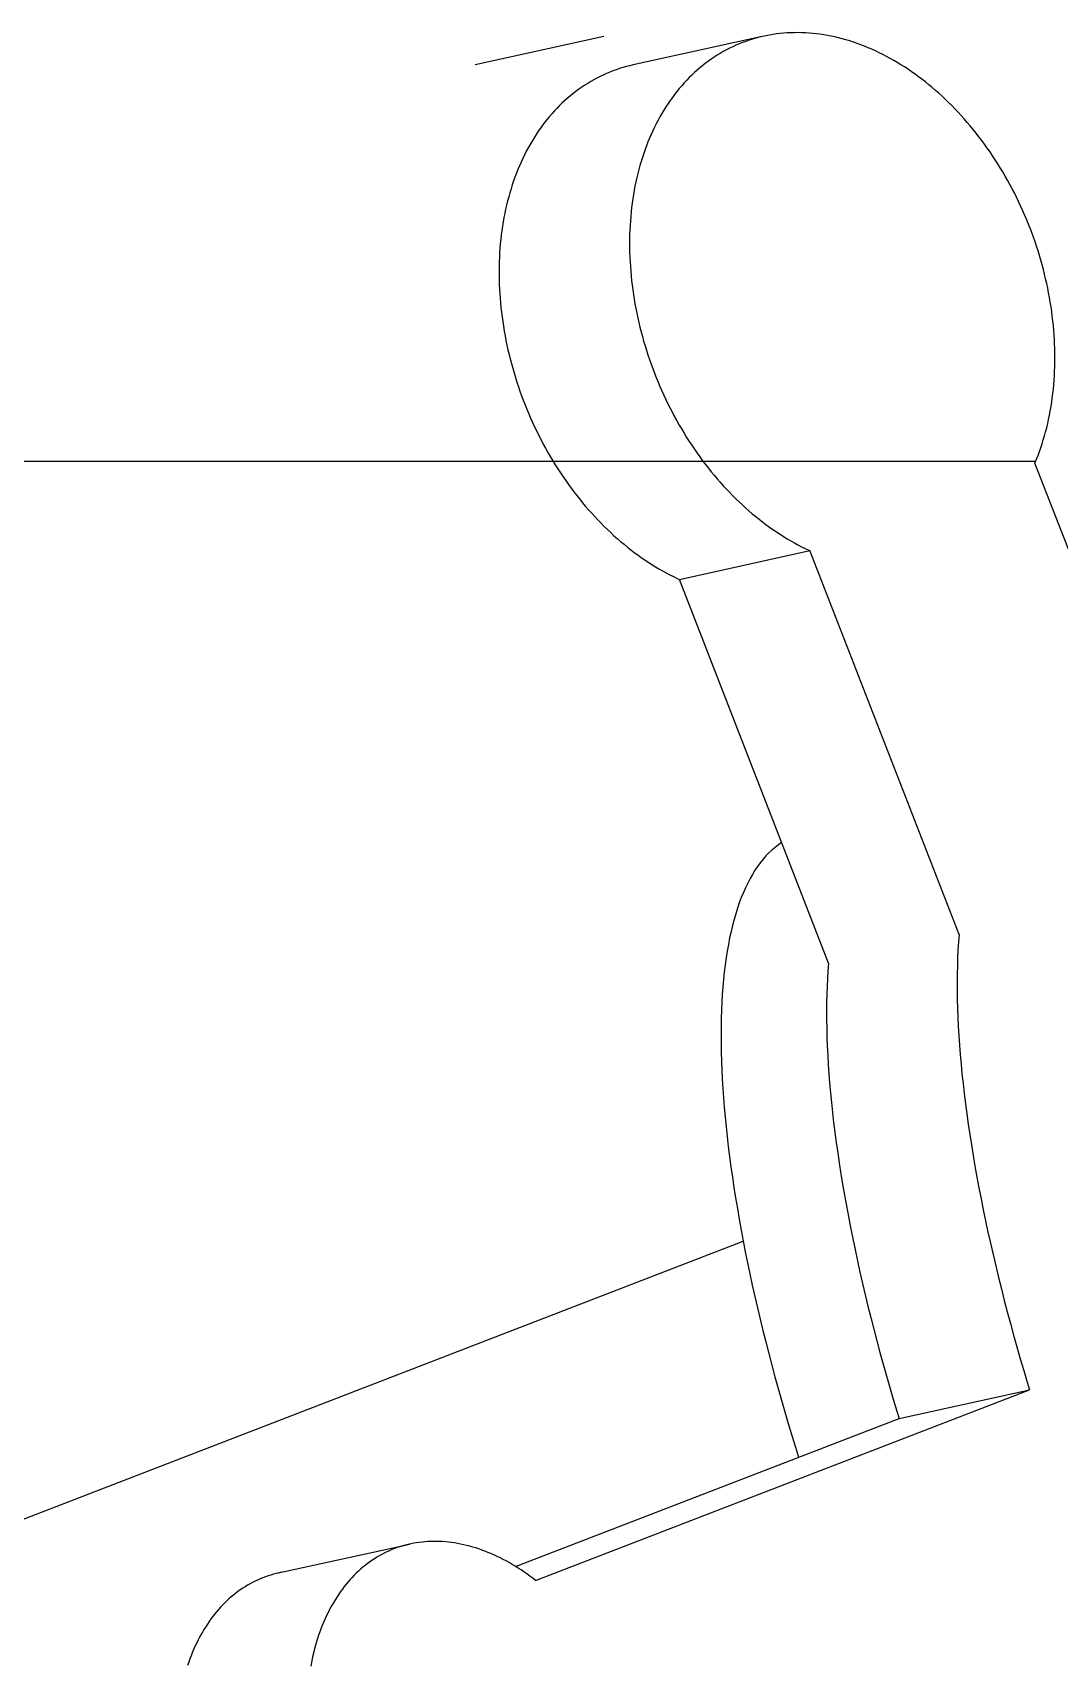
# Model space of a CAD drawing. Extents: x 10753 to 18704, y -5361 to 1140.
# Drawn here: x 11503.854 to 11504.849, y -3616.836 to -3615.256 of the extents above; entities that cross this region are included whole.
import ezdxf

# ---------------------------------------------------------------- set-up
doc = ezdxf.new("R2010")
doc.units = 0
doc.header["$LTSCALE"] = 30
doc.header["$MEASUREMENT"] = 0
doc.layers.add('bath', color=23, linetype='CONTINUOUS')
doc.layers.add('furniture', color=9, linetype='CONTINUOUS')

msp = doc.modelspace()

# ---------------------------------------------------------------- linework, layer by layer
at = {"layer": 'bath'}
for p, q in [((11504.56774, -3615.25789), (11504.56437, -3615.25854)), ((11504.57113, -3615.25732), (11504.56774, -3615.25789)), ((11504.57454, -3615.25684), (11504.57113, -3615.25732)), ((11504.57797, -3615.25643), (11504.57454, -3615.25684)), ((11504.58142, -3615.2561), (11504.57797, -3615.25643)), ((11504.58489, -3615.25584), (11504.58142, -3615.2561)), ((11504.58837, -3615.25567), (11504.58489, -3615.25584)), ((11504.59186, -3615.25558), (11504.58837, -3615.25567)), ((11504.59538, -3615.25556), (11504.59186, -3615.25558)), ((11504.5989, -3615.25563), (11504.59538, -3615.25556)), ((11504.60244, -3615.25577), (11504.5989, -3615.25563)), ((11504.60598, -3615.25599), (11504.60244, -3615.25577)), ((11504.60954, -3615.25629), (11504.60598, -3615.25599)), ((11504.6131, -3615.25667), (11504.60954, -3615.25629)), ((11504.61668, -3615.25713), (11504.6131, -3615.25667)), ((11504.62026, -3615.25767), (11504.61668, -3615.25713)), ((11504.62384, -3615.25828), (11504.62026, -3615.25767)), ((11504.40739, -3615.25937), (11504.28254, -3615.28685)), ((11504.56056, -3615.25937), (11504.4357, -3615.28685)), ((11504.52599, -3615.27229), (11504.52299, -3615.27392)), ((11504.52902, -3615.27072), (11504.52599, -3615.27229)), ((11504.53209, -3615.26924), (11504.52902, -3615.27072)), ((11504.53519, -3615.26782), (11504.53209, -3615.26924)), ((11504.53832, -3615.26648), (11504.53519, -3615.26782)), ((11504.54148, -3615.26522), (11504.53832, -3615.26648)), ((11504.54467, -3615.26404), (11504.54148, -3615.26522)), ((11504.54789, -3615.26293), (11504.54467, -3615.26404)), ((11504.55113, -3615.26189), (11504.54789, -3615.26293)), ((11504.55441, -3615.26094), (11504.55113, -3615.26189)), ((11504.5577, -3615.26006), (11504.55441, -3615.26094)), ((11504.56103, -3615.25926), (11504.5577, -3615.26006)), ((11504.56437, -3615.25854), (11504.56103, -3615.25926)), ((11504.62743, -3615.25898), (11504.62384, -3615.25828)), ((11504.63103, -3615.25975), (11504.62743, -3615.25898)), ((11504.63462, -3615.2606), (11504.63103, -3615.25975)), ((11504.63822, -3615.26152), (11504.63462, -3615.2606)), ((11504.64181, -3615.26253), (11504.63822, -3615.26152)), ((11504.64541, -3615.26361), (11504.64181, -3615.26253)), ((11504.649, -3615.26477), (11504.64541, -3615.26361)), ((11504.65259, -3615.266), (11504.649, -3615.26477)), ((11504.65617, -3615.26731), (11504.65259, -3615.266)), ((11504.65975, -3615.26869), (11504.65617, -3615.26731)), ((11504.66333, -3615.27015), (11504.65975, -3615.26869)), ((11504.66689, -3615.27169), (11504.66333, -3615.27015)), ((11504.67045, -3615.2733), (11504.66689, -3615.27169)), ((11504.67399, -3615.27498), (11504.67045, -3615.2733)), ((11504.42578, -3615.2894), (11504.42253, -3615.29041)), ((11504.42906, -3615.28847), (11504.42578, -3615.2894)), ((11504.43237, -3615.28762), (11504.42906, -3615.28847)), ((11504.4357, -3615.28685), (11504.43237, -3615.28762)), ((11504.50033, -3615.28961), (11504.49768, -3615.29189)), ((11504.50303, -3615.2874), (11504.50033, -3615.28961)), ((11504.50576, -3615.28526), (11504.50303, -3615.2874)), ((11504.50854, -3615.28319), (11504.50576, -3615.28526)), ((11504.51135, -3615.2812), (11504.50854, -3615.28319)), ((11504.51421, -3615.27927), (11504.51135, -3615.2812)), ((11504.5171, -3615.27741), (11504.51421, -3615.27927)), ((11504.52002, -3615.27563), (11504.5171, -3615.27741)), ((11504.52299, -3615.27392), (11504.52002, -3615.27563)), ((11504.67753, -3615.27674), (11504.67399, -3615.27498)), ((11504.68105, -3615.27856), (11504.67753, -3615.27674)), ((11504.68457, -3615.28046), (11504.68105, -3615.27856)), ((11504.68806, -3615.28243), (11504.68457, -3615.28046)), ((11504.69154, -3615.28448), (11504.68806, -3615.28243)), ((11504.69501, -3615.28659), (11504.69154, -3615.28448)), ((11504.69846, -3615.28877), (11504.69501, -3615.28659)), ((11504.70189, -3615.29102), (11504.69846, -3615.28877)), ((11504.39163, -3615.30465), (11504.38873, -3615.30648)), ((11504.39457, -3615.30289), (11504.39163, -3615.30465)), ((11504.39755, -3615.3012), (11504.39457, -3615.30289)), ((11504.40056, -3615.29959), (11504.39755, -3615.3012)), ((11504.4036, -3615.29805), (11504.40056, -3615.29959)), ((11504.40668, -3615.29659), (11504.4036, -3615.29805)), ((11504.40979, -3615.2952), (11504.40668, -3615.29659)), ((11504.41293, -3615.29389), (11504.40979, -3615.2952)), ((11504.4161, -3615.29265), (11504.41293, -3615.29389)), ((11504.4193, -3615.29149), (11504.4161, -3615.29265)), ((11504.42253, -3615.29041), (11504.4193, -3615.29149)), ((11504.48508, -3615.30427), (11504.4827, -3615.30695)), ((11504.48751, -3615.30166), (11504.48508, -3615.30427)), ((11504.48999, -3615.29912), (11504.48751, -3615.30166)), ((11504.49251, -3615.29664), (11504.48999, -3615.29912)), ((11504.49507, -3615.29423), (11504.49251, -3615.29664)), ((11504.49768, -3615.29189), (11504.49507, -3615.29423)), ((11504.7053, -3615.29334), (11504.70189, -3615.29102)), ((11504.70869, -3615.29573), (11504.7053, -3615.29334)), ((11504.71205, -3615.29818), (11504.70869, -3615.29573)), ((11504.7154, -3615.3007), (11504.71205, -3615.29818)), ((11504.71872, -3615.30328), (11504.7154, -3615.3007)), ((11504.72202, -3615.30593), (11504.71872, -3615.30328)), ((11504.3695, -3615.32127), (11504.36692, -3615.32366)), ((11504.37212, -3615.31895), (11504.3695, -3615.32127)), ((11504.37479, -3615.3167), (11504.37212, -3615.31895)), ((11504.37749, -3615.31451), (11504.37479, -3615.3167)), ((11504.38024, -3615.3124), (11504.37749, -3615.31451)), ((11504.38303, -3615.31035), (11504.38024, -3615.3124)), ((11504.38586, -3615.30838), (11504.38303, -3615.31035)), ((11504.38873, -3615.30648), (11504.38586, -3615.30838)), ((11504.4715, -3615.32124), (11504.46941, -3615.32428)), ((11504.47364, -3615.31826), (11504.4715, -3615.32124)), ((11504.47583, -3615.31534), (11504.47364, -3615.31826)), ((11504.47807, -3615.31248), (11504.47583, -3615.31534)), ((11504.48036, -3615.30968), (11504.47807, -3615.31248)), ((11504.4827, -3615.30695), (11504.48036, -3615.30968)), ((11504.72529, -3615.30865), (11504.72202, -3615.30593)), ((11504.72854, -3615.31142), (11504.72529, -3615.30865)), ((11504.73175, -3615.31426), (11504.72854, -3615.31142)), ((11504.73494, -3615.31716), (11504.73175, -3615.31426)), ((11504.7381, -3615.32012), (11504.73494, -3615.31716)), ((11504.74123, -3615.32313), (11504.7381, -3615.32012)), ((11504.35469, -3615.33659), (11504.35239, -3615.33937)), ((11504.35704, -3615.33388), (11504.35469, -3615.33659)), ((11504.35944, -3615.33123), (11504.35704, -3615.33388)), ((11504.36189, -3615.32864), (11504.35944, -3615.33123)), ((11504.36438, -3615.32612), (11504.36189, -3615.32864)), ((11504.36692, -3615.32366), (11504.36438, -3615.32612)), ((11504.46158, -3615.33702), (11504.45975, -3615.34034)), ((11504.46346, -3615.33375), (11504.46158, -3615.33702)), ((11504.46539, -3615.33054), (11504.46346, -3615.33375)), ((11504.46738, -3615.32738), (11504.46539, -3615.33054)), ((11504.46941, -3615.32428), (11504.46738, -3615.32738)), ((11504.74433, -3615.32621), (11504.74123, -3615.32313)), ((11504.7474, -3615.32935), (11504.74433, -3615.32621)), ((11504.75043, -3615.33254), (11504.7474, -3615.32935)), ((11504.75343, -3615.33578), (11504.75043, -3615.33254)), ((11504.75639, -3615.33908), (11504.75343, -3615.33578)), ((11504.34366, -3615.35109), (11504.34161, -3615.35417)), ((11504.34577, -3615.34807), (11504.34366, -3615.35109)), ((11504.34793, -3615.34511), (11504.34577, -3615.34807)), ((11504.35013, -3615.34221), (11504.34793, -3615.34511)), ((11504.35239, -3615.33937), (11504.35013, -3615.34221)), ((11504.4546, -3615.35062), (11504.453, -3615.35415)), ((11504.45626, -3615.34714), (11504.4546, -3615.35062)), ((11504.45798, -3615.34371), (11504.45626, -3615.34714)), ((11504.45975, -3615.34034), (11504.45798, -3615.34371)), ((11504.75932, -3615.34244), (11504.75639, -3615.33908)), ((11504.76221, -3615.34584), (11504.75932, -3615.34244)), ((11504.76506, -3615.3493), (11504.76221, -3615.34584)), ((11504.76787, -3615.35281), (11504.76506, -3615.3493)), ((11504.77065, -3615.35637), (11504.76787, -3615.35281)), ((11504.33391, -3615.36705), (11504.33212, -3615.37041)), ((11504.33576, -3615.36375), (11504.33391, -3615.36705)), ((11504.33765, -3615.3605), (11504.33576, -3615.36375)), ((11504.3396, -3615.35731), (11504.33765, -3615.3605)), ((11504.34161, -3615.35417), (11504.3396, -3615.35731)), ((11504.44852, -3615.36502), (11504.44715, -3615.36873)), ((11504.44996, -3615.36135), (11504.44852, -3615.36502)), ((11504.45145, -3615.35772), (11504.44996, -3615.36135)), ((11504.453, -3615.35415), (11504.45145, -3615.35772)), ((11504.77338, -3615.35998), (11504.77065, -3615.35637)), ((11504.77608, -3615.36363), (11504.77338, -3615.35998)), ((11504.77873, -3615.36733), (11504.77608, -3615.36363)), ((11504.78133, -3615.37108), (11504.77873, -3615.36733)), ((11504.32552, -3615.38435), (11504.324, -3615.38796)), ((11504.32708, -3615.38079), (11504.32552, -3615.38435)), ((11504.32871, -3615.37728), (11504.32708, -3615.38079)), ((11504.33039, -3615.37382), (11504.32871, -3615.37728)), ((11504.33212, -3615.37041), (11504.33039, -3615.37382)), ((11504.44222, -3615.38404), (11504.44114, -3615.38796)), ((11504.44337, -3615.38015), (11504.44222, -3615.38404)), ((11504.44457, -3615.3763), (11504.44337, -3615.38015)), ((11504.44583, -3615.3725), (11504.44457, -3615.3763)), ((11504.44715, -3615.36873), (11504.44583, -3615.3725)), ((11504.7839, -3615.37487), (11504.78133, -3615.37108)), ((11504.78642, -3615.3787), (11504.7839, -3615.37487)), ((11504.78889, -3615.38257), (11504.78642, -3615.3787)), ((11504.79132, -3615.38648), (11504.78889, -3615.38257)), ((11504.31982, -3615.39906), (11504.31854, -3615.40286)), ((11504.32115, -3615.39532), (11504.31982, -3615.39906)), ((11504.32255, -3615.39162), (11504.32115, -3615.39532)), ((11504.324, -3615.38796), (11504.32255, -3615.39162)), ((11504.43826, -3615.39998), (11504.43742, -3615.40405)), ((11504.43916, -3615.39594), (11504.43826, -3615.39998)), ((11504.44012, -3615.39193), (11504.43916, -3615.39594)), ((11504.44114, -3615.38796), (11504.44012, -3615.39193)), ((11504.79371, -3615.39044), (11504.79132, -3615.38648)), ((11504.79604, -3615.39443), (11504.79371, -3615.39044)), ((11504.79833, -3615.39845), (11504.79604, -3615.39443)), ((11504.80056, -3615.40252), (11504.79833, -3615.39845)), ((11504.31505, -3615.41448), (11504.31401, -3615.41843)), ((11504.31615, -3615.41056), (11504.31505, -3615.41448)), ((11504.31731, -3615.40669), (11504.31615, -3615.41056)), ((11504.31854, -3615.40286), (11504.31731, -3615.40669)), ((11504.43592, -3615.4123), (11504.43526, -3615.41648)), ((11504.43664, -3615.40816), (11504.43592, -3615.4123)), ((11504.43742, -3615.40405), (11504.43664, -3615.40816)), ((11504.80275, -3615.40661), (11504.80056, -3615.40252)), ((11504.80489, -3615.41074), (11504.80275, -3615.40661)), ((11504.80698, -3615.4149), (11504.80489, -3615.41074)), ((11504.80902, -3615.4191), (11504.80698, -3615.4149)), ((11504.31124, -3615.43052), (11504.31044, -3615.43461)), ((11504.3121, -3615.42645), (11504.31124, -3615.43052)), ((11504.31303, -3615.42242), (11504.3121, -3615.42645)), ((11504.31401, -3615.41843), (11504.31303, -3615.42242)), ((11504.43367, -3615.42917), (11504.43326, -3615.43346)), ((11504.43414, -3615.42491), (11504.43367, -3615.42917)), ((11504.43467, -3615.42068), (11504.43414, -3615.42491)), ((11504.43526, -3615.41648), (11504.43467, -3615.42068)), ((11504.811, -3615.42332), (11504.80902, -3615.4191)), ((11504.81293, -3615.42757), (11504.811, -3615.42332)), ((11504.81481, -3615.43184), (11504.81293, -3615.42757)), ((11504.81663, -3615.43614), (11504.81481, -3615.43184)), ((11504.30841, -3615.4471), (11504.30786, -3615.45132)), ((11504.30903, -3615.44291), (11504.30841, -3615.4471)), ((11504.30971, -3615.43875), (11504.30903, -3615.44291)), ((11504.31044, -3615.43461), (11504.30971, -3615.43875)), ((11504.43241, -3615.44646), (11504.43225, -3615.45083)), ((11504.43263, -3615.4421), (11504.43241, -3615.44646)), ((11504.43291, -3615.43777), (11504.43263, -3615.4421)), ((11504.43326, -3615.43346), (11504.43291, -3615.43777)), ((11504.8184, -3615.44047), (11504.81663, -3615.43614)), ((11504.82012, -3615.44482), (11504.8184, -3615.44047)), ((11504.82178, -3615.44918), (11504.82012, -3615.44482)), ((11504.30694, -3615.45985), (11504.30657, -3615.46415)), ((11504.30737, -3615.45557), (11504.30694, -3615.45985)), ((11504.30786, -3615.45132), (11504.30737, -3615.45557)), ((11504.43216, -3615.45523), (11504.43212, -3615.45964)), ((11504.43212, -3615.45964), (11504.43216, -3615.46408)), ((11504.43225, -3615.45083), (11504.43216, -3615.45523)), ((11504.82338, -3615.45357), (11504.82178, -3615.44918)), ((11504.82493, -3615.45798), (11504.82338, -3615.45357)), ((11504.82642, -3615.46241), (11504.82493, -3615.45798)), ((11504.82785, -3615.46685), (11504.82642, -3615.46241)), ((11504.30585, -3615.4772), (11504.30573, -3615.48159)), ((11504.30603, -3615.47283), (11504.30585, -3615.4772)), ((11504.30627, -3615.46848), (11504.30603, -3615.47283)), ((11504.30657, -3615.46415), (11504.30627, -3615.46848)), ((11504.43216, -3615.46408), (11504.43225, -3615.46852)), ((11504.43225, -3615.46852), (11504.4324, -3615.47298)), ((11504.4324, -3615.47298), (11504.43262, -3615.47746)), ((11504.43262, -3615.47746), (11504.43291, -3615.48194)), ((11504.82923, -3615.4713), (11504.82785, -3615.46685)), ((11504.83055, -3615.47577), (11504.82923, -3615.4713)), ((11504.83181, -3615.48025), (11504.83055, -3615.47577)), ((11504.30573, -3615.48159), (11504.30568, -3615.486)), ((11504.30568, -3615.486), (11504.30569, -3615.49042)), ((11504.30569, -3615.49042), (11504.30576, -3615.49486)), ((11504.30576, -3615.49486), (11504.3059, -3615.49932)), ((11504.43291, -3615.48194), (11504.43325, -3615.48644)), ((11504.43325, -3615.48644), (11504.43366, -3615.49094)), ((11504.43366, -3615.49094), (11504.43412, -3615.49545)), ((11504.83301, -3615.48475), (11504.83181, -3615.48025)), ((11504.83415, -3615.48925), (11504.83301, -3615.48475)), ((11504.83523, -3615.49376), (11504.83415, -3615.48925)), ((11504.83625, -3615.49827), (11504.83523, -3615.49376)), ((11504.3059, -3615.49932), (11504.30609, -3615.50379)), ((11504.30609, -3615.50379), (11504.30635, -3615.50827)), ((11504.30635, -3615.50827), (11504.30668, -3615.51276)), ((11504.43412, -3615.49545), (11504.43465, -3615.49997)), ((11504.43465, -3615.49997), (11504.43525, -3615.50449)), ((11504.43525, -3615.50449), (11504.4359, -3615.50902)), ((11504.4359, -3615.50902), (11504.43662, -3615.51354)), ((11504.83721, -3615.50279), (11504.83625, -3615.49827)), ((11504.83811, -3615.50732), (11504.83721, -3615.50279)), ((11504.83895, -3615.51184), (11504.83811, -3615.50732)), ((11504.30668, -3615.51276), (11504.30706, -3615.51726)), ((11504.30706, -3615.51726), (11504.30751, -3615.52177)), ((11504.30751, -3615.52177), (11504.30802, -3615.52629)), ((11504.30802, -3615.52629), (11504.30859, -3615.53081)), ((11504.43662, -3615.51354), (11504.4374, -3615.51807)), ((11504.4374, -3615.51807), (11504.43823, -3615.5226)), ((11504.43823, -3615.5226), (11504.43913, -3615.52712)), ((11504.83972, -3615.51637), (11504.83895, -3615.51184)), ((11504.84044, -3615.5209), (11504.83972, -3615.51637)), ((11504.84109, -3615.52542), (11504.84044, -3615.5209)), ((11504.84169, -3615.52994), (11504.84109, -3615.52542)), ((11504.30859, -3615.53081), (11504.30923, -3615.53533)), ((11504.30923, -3615.53533), (11504.30992, -3615.53986)), ((11504.30992, -3615.53986), (11504.31068, -3615.54439)), ((11504.43913, -3615.52712), (11504.44009, -3615.53164)), ((11504.44009, -3615.53164), (11504.44111, -3615.53616)), ((11504.44111, -3615.53616), (11504.4422, -3615.54067)), ((11504.4422, -3615.54067), (11504.44334, -3615.54517)), ((11504.84222, -3615.53446), (11504.84169, -3615.52994)), ((11504.84269, -3615.53897), (11504.84222, -3615.53446)), ((11504.84309, -3615.54348), (11504.84269, -3615.53897)), ((11504.31068, -3615.54439), (11504.3115, -3615.54891)), ((11504.3115, -3615.54891), (11504.31238, -3615.55344)), ((11504.31238, -3615.55344), (11504.31332, -3615.55796)), ((11504.31332, -3615.55796), (11504.31432, -3615.56248)), ((11504.44334, -3615.54517), (11504.44454, -3615.54966)), ((11504.44454, -3615.54966), (11504.44579, -3615.55414)), ((11504.44579, -3615.55414), (11504.44711, -3615.55861)), ((11504.84344, -3615.54797), (11504.84309, -3615.54348)), ((11504.84372, -3615.55246), (11504.84344, -3615.54797)), ((11504.84394, -3615.55693), (11504.84372, -3615.55246)), ((11504.84409, -3615.56139), (11504.84394, -3615.55693)), ((11504.31432, -3615.56248), (11504.31538, -3615.56699)), ((11504.31538, -3615.56699), (11504.3165, -3615.57149)), ((11504.3165, -3615.57149), (11504.31768, -3615.57599)), ((11504.44711, -3615.55861), (11504.44849, -3615.56306)), ((11504.44849, -3615.56306), (11504.44992, -3615.56751)), ((11504.44992, -3615.56751), (11504.45141, -3615.57193)), ((11504.45141, -3615.57193), (11504.45296, -3615.57634)), ((11504.84419, -3615.56584), (11504.84409, -3615.56139)), ((11504.84418, -3615.57468), (11504.84422, -3615.57027)), ((11504.84422, -3615.57027), (11504.84419, -3615.56584)), ((11504.31768, -3615.57599), (11504.31892, -3615.58047)), ((11504.31892, -3615.58047), (11504.32021, -3615.58495)), ((11504.45296, -3615.57634), (11504.45456, -3615.58073)), ((11504.45456, -3615.58073), (11504.45622, -3615.5851)), ((11504.84393, -3615.58346), (11504.84409, -3615.57908)), ((11504.84409, -3615.57908), (11504.84418, -3615.57468)), ((11504.96981, -3616.04464), (11504.82489, -3615.67219)), ((11504.75133, -3616.12847), (11504.60682, -3615.75704)), ((11504.62489, -3616.15631), (11504.48037, -3615.78488)), ((11504.57012, -3616.04684), (11504.56717, -3616.04963)), ((11504.57317, -3616.04425), (11504.57012, -3616.04684)), ((11504.57629, -3616.04185), (11504.57317, -3616.04425)), ((11504.5795, -3616.03966), (11504.57629, -3616.04185)), ((11504.55619, -3616.06271), (11504.55366, -3616.06646)), ((11504.5588, -3616.05915), (11504.55619, -3616.06271)), ((11504.5615, -3616.05578), (11504.5588, -3616.05915)), ((11504.56429, -3616.05261), (11504.5615, -3616.05578)), ((11504.56717, -3616.04963), (11504.56429, -3616.05261)), ((11504.54661, -3616.07884), (11504.54445, -3616.08334)), ((11504.54887, -3616.07452), (11504.54661, -3616.07884)), ((11504.55122, -3616.0704), (11504.54887, -3616.07452)), ((11504.55366, -3616.06646), (11504.55122, -3616.0704)), ((11504.54039, -3616.09289), (11504.53849, -3616.09794)), ((11504.54237, -3616.08802), (11504.54039, -3616.09289)), ((11504.54445, -3616.08334), (11504.54237, -3616.08802)), ((11504.53499, -3616.10857), (11504.53338, -3616.11415)), ((11504.5367, -3616.10316), (11504.53499, -3616.10857)), ((11504.53849, -3616.09794), (11504.5367, -3616.10316)), ((11504.53045, -3616.12584), (11504.52912, -3616.13194)), ((11504.53187, -3616.11991), (11504.53045, -3616.12584)), ((11504.53338, -3616.11415), (11504.53187, -3616.11991)), ((11504.52789, -3616.13821), (11504.52676, -3616.14465)), ((11504.52912, -3616.13194), (11504.52789, -3616.13821)), ((11504.75077, -3616.13584), (11504.75031, -3616.14337)), ((11504.75133, -3616.12847), (11504.75077, -3616.13584)), ((11504.52479, -3616.15802), (11504.52395, -3616.16495)), ((11504.52573, -3616.15125), (11504.52479, -3616.15802)), ((11504.52676, -3616.14465), (11504.52573, -3616.15125)), ((11504.62489, -3616.15631), (11504.62432, -3616.16368)), ((11504.74968, -3616.15888), (11504.74951, -3616.16686)), ((11504.74994, -3616.15105), (11504.74968, -3616.15888)), ((11504.75031, -3616.14337), (11504.74994, -3616.15105)), ((11504.52321, -3616.17204), (11504.52257, -3616.17928)), ((11504.52395, -3616.16495), (11504.52321, -3616.17204)), ((11504.62386, -3616.17121), (11504.6235, -3616.17889)), ((11504.62432, -3616.16368), (11504.62386, -3616.17121)), ((11504.74951, -3616.16686), (11504.74944, -3616.17497)), ((11504.52202, -3616.18669), (11504.52157, -3616.19424)), ((11504.52257, -3616.17928), (11504.52202, -3616.18669)), ((11504.62323, -3616.18672), (11504.62306, -3616.1947)), ((11504.6235, -3616.17889), (11504.62323, -3616.18672)), ((11504.74944, -3616.17497), (11504.74947, -3616.18323)), ((11504.74947, -3616.18323), (11504.7496, -3616.19163)), ((11504.52122, -3616.20194), (11504.52097, -3616.20979)), ((11504.52157, -3616.19424), (11504.52122, -3616.20194)), ((11504.62306, -3616.1947), (11504.62299, -3616.20281)), ((11504.62299, -3616.20281), (11504.62302, -3616.21107)), ((11504.7496, -3616.19163), (11504.74983, -3616.20017)), ((11504.74983, -3616.20017), (11504.75015, -3616.20883)), ((11504.52082, -3616.21779), (11504.52077, -3616.22593)), ((11504.52097, -3616.20979), (11504.52082, -3616.21779)), ((11504.62302, -3616.21107), (11504.62315, -3616.21947)), ((11504.62315, -3616.21947), (11504.62338, -3616.22801)), ((11504.75015, -3616.20883), (11504.75058, -3616.21763)), ((11504.75058, -3616.21763), (11504.7511, -3616.22656)), ((11504.52077, -3616.22593), (11504.52081, -3616.23422)), ((11504.52081, -3616.23422), (11504.52096, -3616.24264)), ((11504.62338, -3616.22801), (11504.62371, -3616.23667)), ((11504.62371, -3616.23667), (11504.62413, -3616.24547)), ((11504.7511, -3616.22656), (11504.75172, -3616.23561)), ((11504.75172, -3616.23561), (11504.75244, -3616.24479)), ((11504.52096, -3616.24264), (11504.5212, -3616.25119)), ((11504.5212, -3616.25119), (11504.52154, -3616.25988)), ((11504.62413, -3616.24547), (11504.62465, -3616.2544)), ((11504.75244, -3616.24479), (11504.75326, -3616.25408)), ((11504.52154, -3616.25988), (11504.52198, -3616.2687)), ((11504.52198, -3616.2687), (11504.52252, -3616.27765)), ((11504.62465, -3616.2544), (11504.62527, -3616.26345)), ((11504.62527, -3616.26345), (11504.62599, -3616.27263)), ((11504.75326, -3616.25408), (11504.75417, -3616.26349)), ((11504.75417, -3616.26349), (11504.75518, -3616.27302)), ((11504.52252, -3616.27765), (11504.52316, -3616.28672)), ((11504.62599, -3616.27263), (11504.62681, -3616.28192)), ((11504.62681, -3616.28192), (11504.62772, -3616.29133)), ((11504.75518, -3616.27302), (11504.75629, -3616.28266)), ((11504.75629, -3616.28266), (11504.7575, -3616.2924)), ((11504.52316, -3616.28672), (11504.52389, -3616.29591)), ((11504.52389, -3616.29591), (11504.52473, -3616.30523)), ((11504.62772, -3616.29133), (11504.62873, -3616.30086)), ((11504.62873, -3616.30086), (11504.62984, -3616.3105)), ((11504.7575, -3616.2924), (11504.7588, -3616.30226)), ((11504.52473, -3616.30523), (11504.52565, -3616.31466)), ((11504.52565, -3616.31466), (11504.52668, -3616.3242)), ((11504.62984, -3616.3105), (11504.63105, -3616.32024)), ((11504.7588, -3616.30226), (11504.7602, -3616.31221)), ((11504.7602, -3616.31221), (11504.76169, -3616.32226)), ((11504.52668, -3616.3242), (11504.52781, -3616.33386)), ((11504.63105, -3616.32024), (11504.63235, -3616.33009)), ((11504.63235, -3616.33009), (11504.63375, -3616.34005)), ((11504.76169, -3616.32226), (11504.76328, -3616.33241)), ((11504.76328, -3616.33241), (11504.76496, -3616.34265)), ((11504.52781, -3616.33386), (11504.52903, -3616.34362)), ((11504.52903, -3616.34362), (11504.53034, -3616.35349)), ((11504.63375, -3616.34005), (11504.63524, -3616.3501)), ((11504.76496, -3616.34265), (11504.76673, -3616.35299)), ((11504.53034, -3616.35349), (11504.53176, -3616.36346)), ((11504.53176, -3616.36346), (11504.53326, -3616.37353)), ((11504.63524, -3616.3501), (11504.63683, -3616.36025)), ((11504.63683, -3616.36025), (11504.63851, -3616.37049)), ((11504.76673, -3616.35299), (11504.7686, -3616.36341)), ((11504.7686, -3616.36341), (11504.77057, -3616.37391)), ((11504.53326, -3616.37353), (11504.53487, -3616.38369)), ((11504.63851, -3616.37049), (11504.64029, -3616.38083)), ((11504.77057, -3616.37391), (11504.77262, -3616.3845)), ((11504.53487, -3616.38369), (11504.53656, -3616.39395)), ((11504.53656, -3616.39395), (11504.53836, -3616.4043)), ((11504.64029, -3616.38083), (11504.64216, -3616.39125)), ((11504.64216, -3616.39125), (11504.64412, -3616.40175)), ((11504.77262, -3616.3845), (11504.77477, -3616.39516)), ((11504.77477, -3616.39516), (11504.77701, -3616.40589)), ((11504.53836, -3616.4043), (11504.54024, -3616.41473)), ((11504.64412, -3616.40175), (11504.64617, -3616.41234)), ((11504.77701, -3616.40589), (11504.77933, -3616.4167)), ((11503.47884, -3616.83604), (11504.54227, -3616.42553)), ((11504.54024, -3616.41473), (11504.54222, -3616.42525)), ((11504.54222, -3616.42525), (11504.54429, -3616.43584)), ((11504.64617, -3616.41234), (11504.64832, -3616.423)), ((11504.64832, -3616.423), (11504.65056, -3616.43373)), ((11504.77933, -3616.4167), (11504.78175, -3616.42757)), ((11504.78175, -3616.42757), (11504.78426, -3616.43851)), ((11504.54429, -3616.43584), (11504.54645, -3616.44652)), ((11504.65056, -3616.43373), (11504.65289, -3616.44454)), ((11504.78426, -3616.43851), (11504.78685, -3616.44951)), ((11504.54645, -3616.44652), (11504.5487, -3616.45726)), ((11504.5487, -3616.45726), (11504.55104, -3616.46808)), ((11504.65289, -3616.44454), (11504.6553, -3616.45541)), ((11504.6553, -3616.45541), (11504.65781, -3616.46635)), ((11504.78685, -3616.44951), (11504.78953, -3616.46057)), ((11504.55104, -3616.46808), (11504.55347, -3616.47897)), ((11504.65781, -3616.46635), (11504.6604, -3616.47735)), ((11504.78953, -3616.46057), (11504.7923, -3616.47168)), ((11504.7923, -3616.47168), (11504.79516, -3616.48284)), ((11504.55347, -3616.47897), (11504.55599, -3616.48992)), ((11504.55599, -3616.48992), (11504.5586, -3616.50092)), ((11504.6604, -3616.47735), (11504.66309, -3616.48841)), ((11504.66309, -3616.48841), (11504.66585, -3616.49952)), ((11504.79516, -3616.48284), (11504.79809, -3616.49405)), ((11504.5586, -3616.50092), (11504.5613, -3616.51199)), ((11504.66585, -3616.49952), (11504.66871, -3616.51068)), ((11504.79809, -3616.49405), (11504.80112, -3616.50531)), ((11504.80112, -3616.50531), (11504.80422, -3616.5166)), ((11504.5613, -3616.51199), (11504.56408, -3616.52311)), ((11504.66871, -3616.51068), (11504.67165, -3616.52189)), ((11504.67165, -3616.52189), (11504.67467, -3616.53315)), ((11504.80422, -3616.5166), (11504.80741, -3616.52793)), ((11504.56408, -3616.52311), (11504.56695, -3616.53428)), ((11504.56695, -3616.53428), (11504.5699, -3616.5455)), ((11504.67467, -3616.53315), (11504.67777, -3616.54444)), ((11504.80741, -3616.52793), (11504.81068, -3616.5393)), ((11504.5699, -3616.5455), (11504.57294, -3616.55676)), ((11504.67777, -3616.54444), (11504.68096, -3616.55577)), ((11504.81068, -3616.5393), (11504.81403, -3616.55069)), ((11504.81403, -3616.55069), (11504.81746, -3616.56211)), ((11504.34119, -3616.75398), (11504.81964, -3616.56928)), ((11504.57294, -3616.55676), (11504.57605, -3616.56806)), ((11504.57605, -3616.56806), (11504.57925, -3616.57939)), ((11504.68096, -3616.55577), (11504.68423, -3616.56714)), ((11504.68423, -3616.56714), (11504.68758, -3616.57853)), ((11504.6932, -3616.59712), (11504.81964, -3616.56928)), ((11504.81746, -3616.56211), (11504.81964, -3616.56928)), ((11504.57925, -3616.57939), (11504.58254, -3616.59076)), ((11504.68758, -3616.57853), (11504.69101, -3616.58995)), ((11504.32182, -3616.74049), (11504.6932, -3616.59712)), ((11504.58254, -3616.59076), (11504.5859, -3616.60216)), ((11504.69101, -3616.58995), (11504.6932, -3616.59712)), ((11504.5859, -3616.60216), (11504.58934, -3616.61359)), ((11504.58934, -3616.61359), (11504.59286, -3616.62504)), ((11504.59286, -3616.62504), (11504.59588, -3616.63469)), ((11504.09061, -3616.74707), (11504.21938, -3616.7187)), ((11504.19452, -3616.72755), (11504.19208, -3616.72881)), ((11504.19698, -3616.72634), (11504.19452, -3616.72755)), ((11504.19947, -3616.7252), (11504.19698, -3616.72634)), ((11504.20199, -3616.72413), (11504.19947, -3616.7252)), ((11504.20454, -3616.72312), (11504.20199, -3616.72413)), ((11504.20711, -3616.72218), (11504.20454, -3616.72312)), ((11504.20971, -3616.72131), (11504.20711, -3616.72218)), ((11504.21232, -3616.72051), (11504.20971, -3616.72131)), ((11504.21497, -3616.71977), (11504.21232, -3616.72051)), ((11504.21763, -3616.7191), (11504.21497, -3616.71977)), ((11504.22032, -3616.71849), (11504.21763, -3616.7191)), ((11504.22303, -3616.71796), (11504.22032, -3616.71849)), ((11504.22575, -3616.71749), (11504.22303, -3616.71796)), ((11504.2285, -3616.71709), (11504.22575, -3616.71749)), ((11504.23126, -3616.71676), (11504.2285, -3616.71709)), ((11504.23405, -3616.7165), (11504.23126, -3616.71676)), ((11504.23684, -3616.71631), (11504.23405, -3616.7165)), ((11504.23966, -3616.71618), (11504.23684, -3616.71631)), ((11504.24249, -3616.71613), (11504.23966, -3616.71618)), ((11504.24533, -3616.71614), (11504.24249, -3616.71613)), ((11504.24819, -3616.71622), (11504.24533, -3616.71614)), ((11504.25105, -3616.71637), (11504.24819, -3616.71622)), ((11504.25393, -3616.71659), (11504.25105, -3616.71637)), ((11504.25682, -3616.71688), (11504.25393, -3616.71659)), ((11504.25972, -3616.71723), (11504.25682, -3616.71688)), ((11504.26263, -3616.71766), (11504.25972, -3616.71723)), ((11504.26555, -3616.71815), (11504.26263, -3616.71766)), ((11504.26847, -3616.71871), (11504.26555, -3616.71815)), ((11504.2714, -3616.71934), (11504.26847, -3616.71871)), ((11504.27433, -3616.72003), (11504.2714, -3616.71934)), ((11504.27727, -3616.7208), (11504.27433, -3616.72003)), ((11504.28021, -3616.72163), (11504.27727, -3616.7208)), ((11504.28316, -3616.72252), (11504.28021, -3616.72163)), ((11504.2861, -3616.72349), (11504.28316, -3616.72252)), ((11504.28905, -3616.72452), (11504.2861, -3616.72349)), ((11504.292, -3616.72562), (11504.28905, -3616.72452)), ((11504.29494, -3616.72678), (11504.292, -3616.72562)), ((11504.29789, -3616.72801), (11504.29494, -3616.72678)), ((11504.30083, -3616.7293), (11504.29789, -3616.72801)), ((11504.17157, -3616.7431), (11504.16946, -3616.745)), ((11504.17371, -3616.74127), (11504.17157, -3616.7431)), ((11504.1759, -3616.73949), (11504.17371, -3616.74127)), ((11504.17811, -3616.73778), (11504.1759, -3616.73949)), ((11504.18036, -3616.73612), (11504.17811, -3616.73778)), ((11504.18264, -3616.73454), (11504.18036, -3616.73612)), ((11504.18496, -3616.73301), (11504.18264, -3616.73454)), ((11504.1873, -3616.73155), (11504.18496, -3616.73301)), ((11504.18968, -3616.73015), (11504.1873, -3616.73155)), ((11504.19208, -3616.72881), (11504.18968, -3616.73015)), ((11504.30376, -3616.73066), (11504.30083, -3616.7293)), ((11504.30669, -3616.73208), (11504.30376, -3616.73066)), ((11504.30962, -3616.73357), (11504.30669, -3616.73208)), ((11504.31254, -3616.73512), (11504.30962, -3616.73357)), ((11504.31545, -3616.73673), (11504.31254, -3616.73512)), ((11504.31836, -3616.7384), (11504.31545, -3616.73673)), ((11504.32125, -3616.74014), (11504.31836, -3616.7384)), ((11504.32414, -3616.74194), (11504.32125, -3616.74014)), ((11504.32701, -3616.7438), (11504.32414, -3616.74194)), ((11504.32987, -3616.74572), (11504.32701, -3616.7438)), ((11504.06208, -3616.75866), (11504.05972, -3616.76009)), ((11504.06447, -3616.75729), (11504.06208, -3616.75866)), ((11504.06689, -3616.75599), (11504.06447, -3616.75729)), ((11504.06934, -3616.75475), (11504.06689, -3616.75599)), ((11504.07182, -3616.75358), (11504.06934, -3616.75475)), ((11504.07432, -3616.75248), (11504.07182, -3616.75358)), ((11504.07686, -3616.75144), (11504.07432, -3616.75248)), ((11504.07942, -3616.75047), (11504.07686, -3616.75144)), ((11504.082, -3616.74956), (11504.07942, -3616.75047)), ((11504.08461, -3616.74873), (11504.082, -3616.74956)), ((11504.08724, -3616.74796), (11504.08461, -3616.74873)), ((11504.08989, -3616.74725), (11504.08724, -3616.74796)), ((11504.09257, -3616.74662), (11504.08989, -3616.74725)), ((11504.09527, -3616.74605), (11504.09257, -3616.74662)), ((11504.15758, -3616.75762), (11504.15573, -3616.75992)), ((11504.15946, -3616.75537), (11504.15758, -3616.75762)), ((11504.16138, -3616.75318), (11504.15946, -3616.75537)), ((11504.16335, -3616.75105), (11504.16138, -3616.75318)), ((11504.16535, -3616.74897), (11504.16335, -3616.75105)), ((11504.16738, -3616.74695), (11504.16535, -3616.74897)), ((11504.16946, -3616.745), (11504.16738, -3616.74695)), ((11504.33272, -3616.74769), (11504.32987, -3616.74572)), ((11504.33556, -3616.74973), (11504.33272, -3616.74769)), ((11504.33838, -3616.75183), (11504.33556, -3616.74973)), ((11504.34119, -3616.75398), (11504.33838, -3616.75183)), ((11504.042, -3616.77378), (11504.03995, -3616.77576)), ((11504.0441, -3616.77185), (11504.042, -3616.77378)), ((11504.04622, -3616.76998), (11504.0441, -3616.77185)), ((11504.04839, -3616.76818), (11504.04622, -3616.76998)), ((11504.05059, -3616.76644), (11504.04839, -3616.76818)), ((11504.05282, -3616.76475), (11504.05059, -3616.76644)), ((11504.05509, -3616.76313), (11504.05282, -3616.76475)), ((11504.05738, -3616.76158), (11504.05509, -3616.76313)), ((11504.05972, -3616.76009), (11504.05738, -3616.76158)), ((11504.14553, -3616.77487), (11504.14398, -3616.77755)), ((11504.14713, -3616.77225), (11504.14553, -3616.77487)), ((11504.14876, -3616.76968), (11504.14713, -3616.77225)), ((11504.15044, -3616.76716), (11504.14876, -3616.76968)), ((11504.15217, -3616.76469), (11504.15044, -3616.76716)), ((11504.15393, -3616.76228), (11504.15217, -3616.76469)), ((11504.15573, -3616.75992), (11504.15393, -3616.76228)), ((11504.02841, -3616.78889), (11504.02662, -3616.79127)), ((11504.03023, -3616.78656), (11504.02841, -3616.78889)), ((11504.0321, -3616.78429), (11504.03023, -3616.78656)), ((11504.034, -3616.78207), (11504.0321, -3616.78429)), ((11504.03594, -3616.77991), (11504.034, -3616.78207)), ((11504.03793, -3616.77781), (11504.03594, -3616.77991)), ((11504.03995, -3616.77576), (11504.03793, -3616.77781)), ((11504.13823, -3616.78874), (11504.1369, -3616.79165)), ((11504.1396, -3616.78587), (11504.13823, -3616.78874)), ((11504.14102, -3616.78304), (11504.1396, -3616.78587)), ((11504.14248, -3616.78027), (11504.14102, -3616.78304)), ((11504.14398, -3616.77755), (11504.14248, -3616.78027)), ((11504.0168, -3616.8067), (11504.01532, -3616.80944)), ((11504.01833, -3616.804), (11504.0168, -3616.8067)), ((11504.0199, -3616.80135), (11504.01833, -3616.804)), ((11504.02152, -3616.79875), (11504.0199, -3616.80135)), ((11504.02318, -3616.79621), (11504.02152, -3616.79875)), ((11504.02488, -3616.79371), (11504.02318, -3616.79621)), ((11504.02662, -3616.79127), (11504.02488, -3616.79371)), ((11504.13097, -3616.8069), (11504.12993, -3616.81008)), ((11504.13206, -3616.80376), (11504.13097, -3616.8069)), ((11504.1332, -3616.80067), (11504.13206, -3616.80376)), ((11504.13439, -3616.79762), (11504.1332, -3616.80067)), ((11504.13562, -3616.79461), (11504.13439, -3616.79762)), ((11504.1369, -3616.79165), (11504.13562, -3616.79461)), ((11504.00983, -3616.82092), (11504.00857, -3616.8239)), ((11504.01113, -3616.81798), (11504.00983, -3616.82092)), ((11504.01248, -3616.81509), (11504.01113, -3616.81798)), ((11504.01388, -3616.81224), (11504.01248, -3616.81509)), ((11504.01532, -3616.80944), (11504.01388, -3616.81224)), ((11504.12708, -3616.81984), (11504.12624, -3616.82317)), ((11504.12798, -3616.81655), (11504.12708, -3616.81984)), ((11504.12893, -3616.81329), (11504.12798, -3616.81655)), ((11504.12993, -3616.81008), (11504.12893, -3616.81329)), ((11504.00508, -3616.83311), (11504.00401, -3616.83627)), ((11504.0062, -3616.83), (11504.00508, -3616.83311)), ((11504.00736, -3616.82693), (11504.0062, -3616.83)), ((11504.00857, -3616.8239), (11504.00736, -3616.82693)), ((11504.12399, -3616.83338), (11504.12334, -3616.83685)), ((11504.12469, -3616.82994), (11504.12399, -3616.83338)), ((11504.12544, -3616.82654), (11504.12469, -3616.82994)), ((11504.12624, -3616.82317), (11504.12544, -3616.82654))]:
    msp.add_line(p, q, dxfattribs=at)
at = {"layer": 'furniture', "color": 3}
for p, q in [((11504.32021, -3615.58495), (11504.32157, -3615.58941)), ((11504.32157, -3615.58941), (11504.32298, -3615.59385)), ((11504.45622, -3615.5851), (11504.45794, -3615.58945)), ((11504.45794, -3615.58945), (11504.45971, -3615.59377)), ((11504.84343, -3615.59215), (11504.84371, -3615.58781)), ((11504.84371, -3615.58781), (11504.84393, -3615.58346)), ((11504.32298, -3615.59385), (11504.32445, -3615.59828)), ((11504.32445, -3615.59828), (11504.32598, -3615.6027)), ((11504.32598, -3615.6027), (11504.32757, -3615.60709)), ((11504.45971, -3615.59377), (11504.46153, -3615.59807)), ((11504.46153, -3615.59807), (11504.46341, -3615.60235)), ((11504.46341, -3615.60235), (11504.46534, -3615.6066)), ((11504.84167, -3615.60923), (11504.84221, -3615.605)), ((11504.84221, -3615.605), (11504.84268, -3615.60074)), ((11504.84268, -3615.60074), (11504.84308, -3615.59646)), ((11504.84308, -3615.59646), (11504.84343, -3615.59215)), ((11504.32757, -3615.60709), (11504.32921, -3615.61147)), ((11504.32921, -3615.61147), (11504.33091, -3615.61582)), ((11504.33091, -3615.61582), (11504.33266, -3615.62016)), ((11504.33266, -3615.62016), (11504.33446, -3615.62447)), ((11504.46534, -3615.6066), (11504.46733, -3615.61082)), ((11504.46733, -3615.61082), (11504.46936, -3615.61501)), ((11504.46936, -3615.61501), (11504.47145, -3615.61917)), ((11504.47145, -3615.61917), (11504.47359, -3615.6233)), ((11504.8397, -3615.62175), (11504.84042, -3615.61761)), ((11504.84042, -3615.61761), (11504.84108, -3615.61344)), ((11504.84108, -3615.61344), (11504.84167, -3615.60923)), ((11504.33446, -3615.62447), (11504.33632, -3615.62875)), ((11504.33632, -3615.62875), (11504.33824, -3615.63301)), ((11504.33824, -3615.63301), (11504.3402, -3615.63724)), ((11504.3402, -3615.63724), (11504.34222, -3615.64144)), ((11504.47359, -3615.6233), (11504.47578, -3615.6274)), ((11504.47578, -3615.6274), (11504.47801, -3615.63146)), ((11504.47801, -3615.63146), (11504.4803, -3615.63549)), ((11504.4803, -3615.63549), (11504.48264, -3615.63948)), ((11504.83622, -3615.63798), (11504.83718, -3615.63398)), ((11504.83718, -3615.63398), (11504.83809, -3615.62994)), ((11504.83809, -3615.62994), (11504.83893, -3615.62586)), ((11504.83893, -3615.62586), (11504.8397, -3615.62175)), ((11504.34222, -3615.64144), (11504.34429, -3615.64561)), ((11504.34429, -3615.64561), (11504.34641, -3615.64975)), ((11504.34641, -3615.64975), (11504.34859, -3615.65386)), ((11504.48264, -3615.63948), (11504.48502, -3615.64343)), ((11504.48502, -3615.64343), (11504.48745, -3615.64734)), ((11504.48745, -3615.64734), (11504.48992, -3615.65122)), ((11504.48992, -3615.65122), (11504.49244, -3615.65505)), ((11504.83178, -3615.65361), (11504.83298, -3615.64976)), ((11504.83298, -3615.64976), (11504.83412, -3615.64588)), ((11504.83412, -3615.64588), (11504.8352, -3615.64195)), ((11504.8352, -3615.64195), (11504.83622, -3615.63798)), ((11504.34859, -3615.65386), (11504.35081, -3615.65794)), ((11504.35081, -3615.65794), (11504.35308, -3615.66198)), ((11504.35308, -3615.66198), (11504.3554, -3615.66598)), ((11504.3554, -3615.66598), (11504.35776, -3615.66994)), ((11504.49244, -3615.65505), (11504.49501, -3615.65884)), ((11504.49501, -3615.65884), (11504.49761, -3615.66258)), ((11504.49761, -3615.66258), (11504.50027, -3615.66628)), ((11504.50027, -3615.66628), (11504.50296, -3615.66994)), ((11504.82489, -3615.67219), (11504.82638, -3615.66857)), ((11504.82638, -3615.66857), (11504.82782, -3615.6649)), ((11504.82782, -3615.6649), (11504.8292, -3615.66118)), ((11504.8292, -3615.66118), (11504.83051, -3615.65742)), ((11504.83051, -3615.65742), (11504.83178, -3615.65361)), ((11503.47884, -3615.67052), (11504.82558, -3615.67052)), ((11504.35776, -3615.66994), (11504.36018, -3615.67387)), ((11504.36018, -3615.67387), (11504.36264, -3615.67776)), ((11504.36264, -3615.67776), (11504.36514, -3615.6816)), ((11504.36514, -3615.6816), (11504.36769, -3615.68541)), ((11504.50296, -3615.66994), (11504.50569, -3615.67354)), ((11504.50569, -3615.67354), (11504.50847, -3615.6771)), ((11504.50847, -3615.6771), (11504.51128, -3615.68061)), ((11504.51128, -3615.68061), (11504.51413, -3615.68407)), ((11504.51413, -3615.68407), (11504.51702, -3615.68748)), ((11504.36769, -3615.68541), (11504.37028, -3615.68917)), ((11504.37028, -3615.68917), (11504.37292, -3615.69288)), ((11504.37292, -3615.69288), (11504.3756, -3615.69655)), ((11504.3756, -3615.69655), (11504.37832, -3615.70017)), ((11504.37832, -3615.70017), (11504.38108, -3615.70375)), ((11504.51702, -3615.68748), (11504.51995, -3615.69083)), ((11504.51995, -3615.69083), (11504.52291, -3615.69413)), ((11504.52291, -3615.69413), (11504.52591, -3615.69738)), ((11504.52591, -3615.69738), (11504.52894, -3615.70057)), ((11504.52894, -3615.70057), (11504.53201, -3615.7037)), ((11504.38108, -3615.70375), (11504.38388, -3615.70727)), ((11504.38388, -3615.70727), (11504.38672, -3615.71075)), ((11504.38672, -3615.71075), (11504.3896, -3615.71417)), ((11504.3896, -3615.71417), (11504.39251, -3615.71755)), ((11504.53201, -3615.7037), (11504.53511, -3615.70678)), ((11504.53511, -3615.70678), (11504.53824, -3615.7098)), ((11504.53824, -3615.7098), (11504.5414, -3615.71276)), ((11504.5414, -3615.71276), (11504.54459, -3615.71565)), ((11504.54459, -3615.71565), (11504.54781, -3615.71849)), ((11504.39251, -3615.71755), (11504.39546, -3615.72087)), ((11504.39546, -3615.72087), (11504.39845, -3615.72413)), ((11504.39845, -3615.72413), (11504.40147, -3615.72734)), ((11504.40147, -3615.72734), (11504.40453, -3615.73049)), ((11504.40453, -3615.73049), (11504.40761, -3615.73359)), ((11504.54781, -3615.71849), (11504.55105, -3615.72127)), ((11504.55105, -3615.72127), (11504.55432, -3615.72398)), ((11504.55432, -3615.72398), (11504.55762, -3615.72663)), ((11504.55762, -3615.72663), (11504.56094, -3615.72921)), ((11504.56094, -3615.72921), (11504.56429, -3615.73173)), ((11504.56429, -3615.73173), (11504.56766, -3615.73419)), ((11504.40761, -3615.73359), (11504.41073, -3615.73663)), ((11504.41073, -3615.73663), (11504.41388, -3615.73961)), ((11504.41388, -3615.73961), (11504.41706, -3615.74253)), ((11504.41706, -3615.74253), (11504.42027, -3615.74538)), ((11504.42027, -3615.74538), (11504.42351, -3615.74818)), ((11504.56766, -3615.73419), (11504.57105, -3615.73657)), ((11504.57105, -3615.73657), (11504.57446, -3615.73889)), ((11504.57446, -3615.73889), (11504.57789, -3615.74114)), ((11504.57789, -3615.74114), (11504.58133, -3615.74332)), ((11504.58133, -3615.74332), (11504.5848, -3615.74544)), ((11504.5848, -3615.74544), (11504.58828, -3615.74748)), ((11504.58828, -3615.74748), (11504.59178, -3615.74945)), ((11504.42351, -3615.74818), (11504.42677, -3615.75091)), ((11504.42677, -3615.75091), (11504.43006, -3615.75358)), ((11504.43006, -3615.75358), (11504.43337, -3615.75619)), ((11504.43337, -3615.75619), (11504.43671, -3615.75873)), ((11504.43671, -3615.75873), (11504.44007, -3615.76121)), ((11504.44007, -3615.76121), (11504.44345, -3615.76362)), ((11504.44345, -3615.76362), (11504.44686, -3615.76596)), ((11504.48037, -3615.78488), (11504.60682, -3615.75704)), ((11504.59178, -3615.74945), (11504.59529, -3615.75135)), ((11504.59529, -3615.75135), (11504.59881, -3615.75318)), ((11504.59881, -3615.75318), (11504.60235, -3615.75493)), ((11504.60235, -3615.75493), (11504.60589, -3615.75662)), ((11504.60589, -3615.75662), (11504.60682, -3615.75704)), ((11504.44686, -3615.76596), (11504.45028, -3615.76823)), ((11504.45028, -3615.76823), (11504.45372, -3615.77044)), ((11504.45372, -3615.77044), (11504.45718, -3615.77257)), ((11504.45718, -3615.77257), (11504.46066, -3615.77464)), ((11504.46066, -3615.77464), (11504.46415, -3615.77663)), ((11504.46415, -3615.77663), (11504.46766, -3615.77856)), ((11504.46766, -3615.77856), (11504.47118, -3615.78041)), ((11504.47118, -3615.78041), (11504.47471, -3615.78219)), ((11504.47471, -3615.78219), (11504.47825, -3615.7839)), ((11504.47825, -3615.7839), (11504.48037, -3615.78488))]:
    msp.add_line(p, q, dxfattribs=at)

doc.saveas('drawing.dxf')
